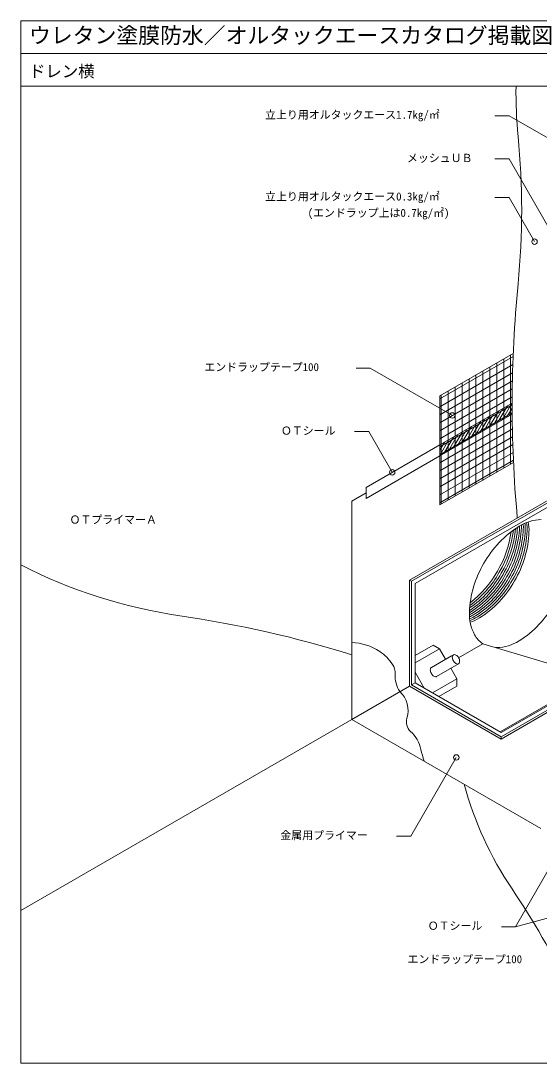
# Model space of a CAD drawing. Units: millimetres, scale not verified. Extents: x -690 to 690, y -477 to 478.
# Drawn here: x -690 to -215, y -477 to 478 of the extents above; entities that cross this region are included whole.
import ezdxf
from ezdxf.enums import TextEntityAlignment as Align

# ---------------------------------------------------------------- set-up
doc = ezdxf.new("R2010")
doc.units = ezdxf.units.MM
doc.header["$LTSCALE"] = 2
for name, color, linetype, lineweight in [('0-0_0', 7, 'Continuous', 18), ('0-1_WAKU', 7, 'Continuous', 18), ('0-2_KUTAI', 3, 'Continuous', 18), ('0-3_BOUSUI', 1, 'Continuous', 18), ('0-4_MOJI', 7, 'Continuous', 18), ('0-5_HATCH', 9, 'Continuous', 18), ('0-7_KANAMONO', 4, 'Continuous', 18)]:
    doc.layers.add(name, color=color, linetype=linetype, lineweight=lineweight)
doc.styles.add('ＭＳ ゴシック', font='')
doc.styles.get('ＭＳ ゴシック').set_extended_font_data('MS Gothic')

msp = doc.modelspace()

# ---------------------------------------------------------------- linework, layer by layer
at = {"layer": '0-0_0'}
for p, q in [((-689.947, 447.536), (690.053, 447.536)), ((-306.343, 134.01), (-239.068, 172.852)), ((-306.343, 34.01), (-306.343, 134.01)), ((-306.343, 89.01), (-240.049, 127.285)), ((-306.343, 79.01), (-240.019, 117.303)), ((-306.343, 34.01), (-238.819, 72.995))]:
    msp.add_line(p, q, dxfattribs=at)
at = {"layer": '0-1_WAKU'}
for points in [[(-689.947, -477.464), (690.053, -477.464), (690.053, 477.536), (-689.947, 477.536)], [(690.053, 417.536), (-689.947, 417.536), (-689.947, 477.536), (690.053, 477.536)]]:
    msp.add_lwpolyline(points, close=True, dxfattribs=at)
at = {"layer": '0-2_KUTAI'}
msp.add_line((-386.838, -162.464), (-689.947, -337.464), dxfattribs=at)
at = {"layer": '0-3_BOUSUI'}
for p, q in [((-373.867, 50.025), (-306.343, 89.01)), ((-373.867, 40.025), (-306.343, 79.01)), ((-373.867, 50.025), (-373.867, 40.025))]:
    msp.add_line(p, q, dxfattribs=at)
for centre, radius, start, end in [((163.747, 410.959), 400.278, 179.0584, 185.62733), ((-920.311, 304.144), 689.029, 354.37267, 5.62733), ((890.371, 125.733), 1130.422, 174.37267, 185.26329), ((-476.491, 395.414), 467.918, 242.85884, 261.66271), ((-696.155, -1103.498), 1047.004, 72.81669, 81.66271), ((-388.042, -139.592), 47.523, 55.82918, 88.54879), ((-386.266, -136.977), 44.361, 34.17082, 55.82918), ((-361.149, -119.925), 14.003, 355.82918, 34.17082), ((-321.825, -122.793), 25.425, 175.82918, 214.17082), ((-358.842, -154.351), 23.535, 342.49201, 47.23304), ((-325.336, -164.921), 11.598, 162.49201, 227.50799), ((-354.779, -197.062), 31.99, 12.49201, 47.50799), ((-202.447, -163.313), 124.035, 192.49201, 197.50799), ((23.111, -140.075), 317.693, 194.92895, 214.03655), ((-855.54, -733.548), 742.607, 25.96345, 34.03655)]:
    msp.add_arc(centre, radius, start, end, dxfattribs=at)
at = {"layer": '0-4_MOJI'}
for p, q in [((-242.887, 390.609), (-255.871, 390.609)), ((-242.887, 390.609), (-137.631, 329.84)), ((-369.996, 159.412), (-382.98, 159.412)), ((-369.996, 159.412), (-294.786, 115.989)), ((-236.896, -352.491), (-15.812, -293.251))]:
    msp.add_line(p, q, dxfattribs=at)
for points in [[(-195.774, 269.369), (-242.887, 350.971), (-255.871, 350.971)], [(-219.49, 275.228), (-242.887, 315.753), (-255.871, 315.753)], [(-349.824, 63.907), (-371.321, 101.139), (-384.305, 101.139)], [(-291.202, -197.379), (-332.856, -269.527), (-345.841, -269.527)], [(-174.892, -245.096), (-236.896, -352.491), (-249.881, -352.491)]]:
    msp.add_lwpolyline(points, dxfattribs=at)
for centre in [(-219.49, 275.228), (-294.786, 115.989), (-349.824, 63.907), (-291.202, -197.379)]:
    msp.add_circle(centre, 2.5, dxfattribs=at)
at = {"layer": '0-5_HATCH'}
for p, q in [((-306.343, 131.284), (-239.181, 170.06)), ((-306.343, 123.951), (-239.45, 162.572)), ((-254.123, 64.16), (-254.123, 164.16)), ((-247.773, 67.826), (-247.773, 167.826)), ((-241.423, 71.492), (-241.423, 171.492)), ((-306.343, 116.619), (-239.668, 155.114)), ((-273.173, 53.161), (-273.173, 153.161)), ((-266.823, 56.827), (-266.823, 156.827)), ((-260.473, 60.493), (-260.473, 160.493)), ((-306.343, 109.286), (-239.837, 147.684)), ((-285.873, 45.829), (-285.873, 145.829)), ((-279.523, 49.495), (-279.523, 149.495)), ((-306.343, 101.954), (-239.957, 140.283)), ((-304.923, 34.83), (-304.923, 134.83)), ((-298.573, 38.496), (-298.573, 138.496)), ((-292.223, 42.162), (-292.223, 142.162)), ((-306.343, 94.622), (-240.027, 132.909)), ((-306.343, 87.289), (-240.05, 125.564)), ((-253.005, 109.805), (-244.345, 124.805)), ((-248.881, 112.186), (-240.22, 127.186)), ((-306.343, 79.957), (-240.025, 118.246)), ((-269.503, 100.28), (-260.843, 115.28)), ((-265.378, 102.661), (-256.718, 117.661)), ((-261.254, 105.043), (-252.594, 120.043)), ((-257.13, 107.424), (-248.469, 122.424)), ((-244.756, 114.568), (-240.046, 122.726)), ((-240.632, 116.949), (-240.024, 118.002)), ((-306.343, 72.625), (-239.954, 110.955)), ((-286.001, 90.755), (-277.34, 105.755)), ((-281.876, 93.136), (-273.216, 108.136)), ((-277.752, 95.518), (-269.091, 110.518)), ((-273.627, 97.899), (-264.967, 112.899)), ((-306.343, 65.292), (-239.835, 103.691)), ((-306.343, 57.96), (-239.671, 96.453)), ((-302.498, 81.23), (-293.838, 96.23)), ((-298.374, 83.611), (-289.714, 98.611)), ((-294.25, 85.993), (-285.589, 100.993)), ((-290.125, 88.374), (-281.465, 103.374)), ((-306.343, 79.333), (-297.963, 93.849)), ((-306.343, 84.096), (-302.087, 91.468)), ((-306.343, 50.628), (-239.461, 89.242)), ((-306.343, 88.858), (-306.212, 89.086)), ((-306.343, 43.295), (-239.206, 82.057)), ((-306.343, 35.963), (-238.907, 74.898))]:
    msp.add_line(p, q, dxfattribs=at)
at = {"layer": '0-7_KANAMONO'}
for p, q in [((-332.279, -35.964), (-134.825, 78.036)), ((-328.815, -37.964), (-138.289, 72.036)), ((-334.011, -34.964), (-170.332, 59.536)), ((-373.867, 45.025), (-386.838, 37.536)), ((-386.838, 37.536), (-386.838, -162.464)), ((-334.011, -34.964), (-334.011, -131.964)), ((-250.006, -174.464), (-59.481, -64.464)), ((-250.006, -180.464), (-65.756, -74.086)), ((-328.815, -103.982), (-312.36, -94.482)), ((-306.631, -97.789), (-312.36, -94.482)), ((-266.802, -93.16), (-289.086, -106.044)), ((-266.802, -93.16), (-168.372, -122.74)), ((-328.815, -110.597), (-306.631, -97.789)), ((-293.846, -103.296), (-314.041, -114.956)), ((-314.041, -114.956), (-295.67, -104.349)), ((-306.631, -97.789), (-301.051, -107.456)), ((-289.086, -111.541), (-309.281, -123.2)), ((-328.815, -119.367), (-320.504, -133.762)), ((-296.29, -115.7), (-290.71, -125.367)), ((-386.838, -162.464), (-334.011, -131.964)), ((-250.006, -180.464), (-334.011, -131.964)), ((-332.279, -130.964), (-328.815, -128.964)), ((-250.006, -178.464), (-332.279, -130.964)), ((-312.877, -138.165), (-290.71, -125.367)), ((-307.164, -141.464), (-290.71, -131.964)), ((-290.71, -125.367), (-290.71, -131.964)), ((-213.633, -262.464), (-386.838, -162.464))]:
    msp.add_line(p, q, dxfattribs=at)
for points in [[(-332.279, -130.964), (-332.279, -35.964), (-334.011, -34.964)], [(-250.006, -174.464), (-328.815, -128.964), (-328.815, -37.964)], [(-250.872, -173.964), (-69.873, -69.464), (-59.481, -64.464)], [(-250.006, -180.464), (-250.006, -178.464), (-52.553, -64.464)]]:
    msp.add_lwpolyline(points, dxfattribs=at)
for centre, radius, start, end in [((-212.005, -20.305), 40.972, 91.91454, 121.98397), ((-183.127, -65.664), 94.742, 122.26739, 150.83366), ((-333.138, 20.945), 94.742, 329.16634, 353.91398), ((-331.406, 19.945), 94.742, 329.16634, 355.36461), ((-329.674, 18.945), 94.742, 329.16634, 356.74157), ((-327.942, 17.945), 94.742, 329.16634, 357.73261), ((-326.21, 16.945), 94.742, 329.16634, 357.73261), ((-324.477, 15.945), 94.742, 329.16634, 357.73261), ((-322.745, 14.945), 94.742, 329.16634, 357.73261), ((-321.013, 13.945), 94.742, 329.16634, 357.73261), ((-273.968, 15.674), 40.721, 357.92118, 358.66192), ((-272.236, 14.674), 40.721, 357.92118, 1.46612), ((-270.503, 13.674), 40.721, 357.92118, 4.06281), ((-268.771, 12.674), 40.721, 357.92118, 6.49663), ((-267.039, 11.674), 40.721, 357.92118, 8.79861), ((-265.307, 10.674), 40.721, 357.92118, 10.99134), ((-334.87, 21.945), 94.742, 329.16634, 352.37533), ((-319.281, 12.945), 94.742, 329.16634, 357.73261), ((-186.551, -67.443), 92.675, 148.84071, 178.05824), ((-331.234, 16.09), 92.675, 304.33651, 331.15929), ((-332.966, 17.09), 92.675, 305.80328, 331.15929), ((-334.698, 18.09), 92.675, 307.35886, 331.15929), ((-329.502, 15.09), 92.675, 302.94405, 331.15929), ((-327.77, 14.09), 92.675, 301.94176, 331.15929), ((-326.038, 13.09), 92.675, 301.94176, 331.15929), ((-324.306, 12.09), 92.675, 301.94176, 331.15929), ((-322.574, 11.09), 92.675, 301.94176, 331.15929), ((-320.842, 10.09), 92.675, 301.94176, 331.15929), ((-319.11, 9.09), 92.675, 301.94176, 331.15929), ((-282.737, -11.91), 92.675, 301.94176, 331.15929), ((-238.226, -65.721), 40.972, 178.01603, 208.08546), ((-300.366, -30.049), 40.721, 301.33808, 302.07882), ((-298.634, -31.049), 40.721, 298.53388, 302.07882), ((-296.902, -32.049), 40.721, 295.93719, 302.07882), ((-295.17, -33.049), 40.721, 293.50337, 302.07882), ((-293.438, -34.049), 40.721, 291.20139, 302.07882), ((-291.706, -35.049), 40.721, 289.00866, 302.07882), ((-254.59, -74.223), 22.533, 208.6015, 237.18305), ((-255.333, -56.049), 40.721, 271.81968, 302.07882), ((-291.748, -105.382), 3.085, 152.17361, 181.7249), ((-293.012, -104.741), 1.668, 88.6015, 151.3985), ((-293.093, -106.172), 3.101, 58.35455, 87.74695), ((-294.897, -109.1), 6.541, 43.4117, 58.35455), ((-295.449, -109.622), 7.3, 29.34462, 43.4117), ((-254.59, -74.223), 22.533, 269.3639, 271.3985), ((-287.794, -105.189), 7.043, 182.32833, 210.77272), ((-287.483, -105.215), 7.3, 209.34462, 223.4117), ((-288.034, -105.737), 6.541, 223.4117, 238.35455), ((-289.839, -108.665), 3.101, 238.35455, 267.74695), ((-289.92, -110.096), 1.668, 268.6015, 331.3985), ((-295.137, -109.648), 7.043, 2.32833, 30.77272), ((-291.184, -109.455), 3.085, 332.17361, 1.7249), ((-311.943, -117.042), 3.085, 152.17361, 181.7249), ((-307.989, -116.849), 7.043, 182.32833, 210.77272), ((-313.207, -116.4), 1.668, 120, 151.3985), ((-307.678, -116.875), 7.3, 209.34462, 223.4117), ((-308.229, -117.396), 6.541, 223.4117, 238.35455), ((-310.034, -120.324), 3.101, 238.35455, 267.74695), ((-310.115, -121.756), 1.668, 268.6015, 300)]:
    msp.add_arc(centre, radius, start, end, dxfattribs=at)

# ---------------------------------------------------------------- texts
at = {"layer": '0-1_WAKU', "style": 'ＭＳ ゴシック'}
for s, height, p in [('ウレタン塗膜防水／オルタックエースカタログ掲載図', 14.66, (-682.447, 452.536)), ('ドレン横', 11, (-682.447, 422.536))]:
    msp.add_text(s, height=height, dxfattribs=at).set_placement(p, align=Align.BOTTOM_LEFT)
at = {"layer": '0-4_MOJI', "style": 'ＭＳ ゴシック'}
for s, p in [('立上り用オルタックエース1.7kg/㎡', (-466.29, 385.609)), ('メッシュＵＢ', (-336.341, 345.971)), ('立上り用オルタックエース0.3kg/㎡', (-466.29, 310.753)), ('(エンドラップ上は0.7kg/㎡)', (-427.305, 295.753)), ('エンドラップテープ100', (-521.927, 154.412)), ('ＯＴシール', (-451.779, 96.139)), ('ＯＴプライマーＡ', (-645.374, 14.63)), ('金属用プライマー', (-452.3, -274.527)), ('ＯＴシール', (-317.355, -357.491)), ('エンドラップテープ100', (-335.866, -388.068))]:
    msp.add_text(s, height=7.331, dxfattribs=at).set_placement(p, align=Align.BOTTOM_LEFT)

doc.saveas('drawing.dxf')
